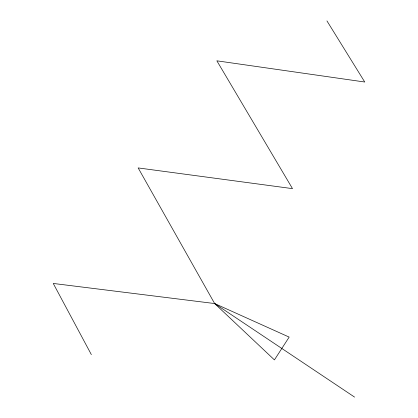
<?xml version="1.0" encoding="UTF-8"?>
<svg xmlns="http://www.w3.org/2000/svg" width="418" height="418" viewBox="0 0 418 418"><rect width="100%" height="100%" fill="white"/><g stroke="black" fill="none" stroke-linecap="round" stroke-linejoin="round"><path stroke-width="0.63" d="M326.939 20.9L364.747 82.017L216.864 60.819L292.501 188.638L138.154 167.921L214.643 303.546L274.427 359.898L289.162 337.101L214.643 303.546L53.253 283.451L91.349 354.61M214.643 303.546L354.579 397.1"/></g></svg>
